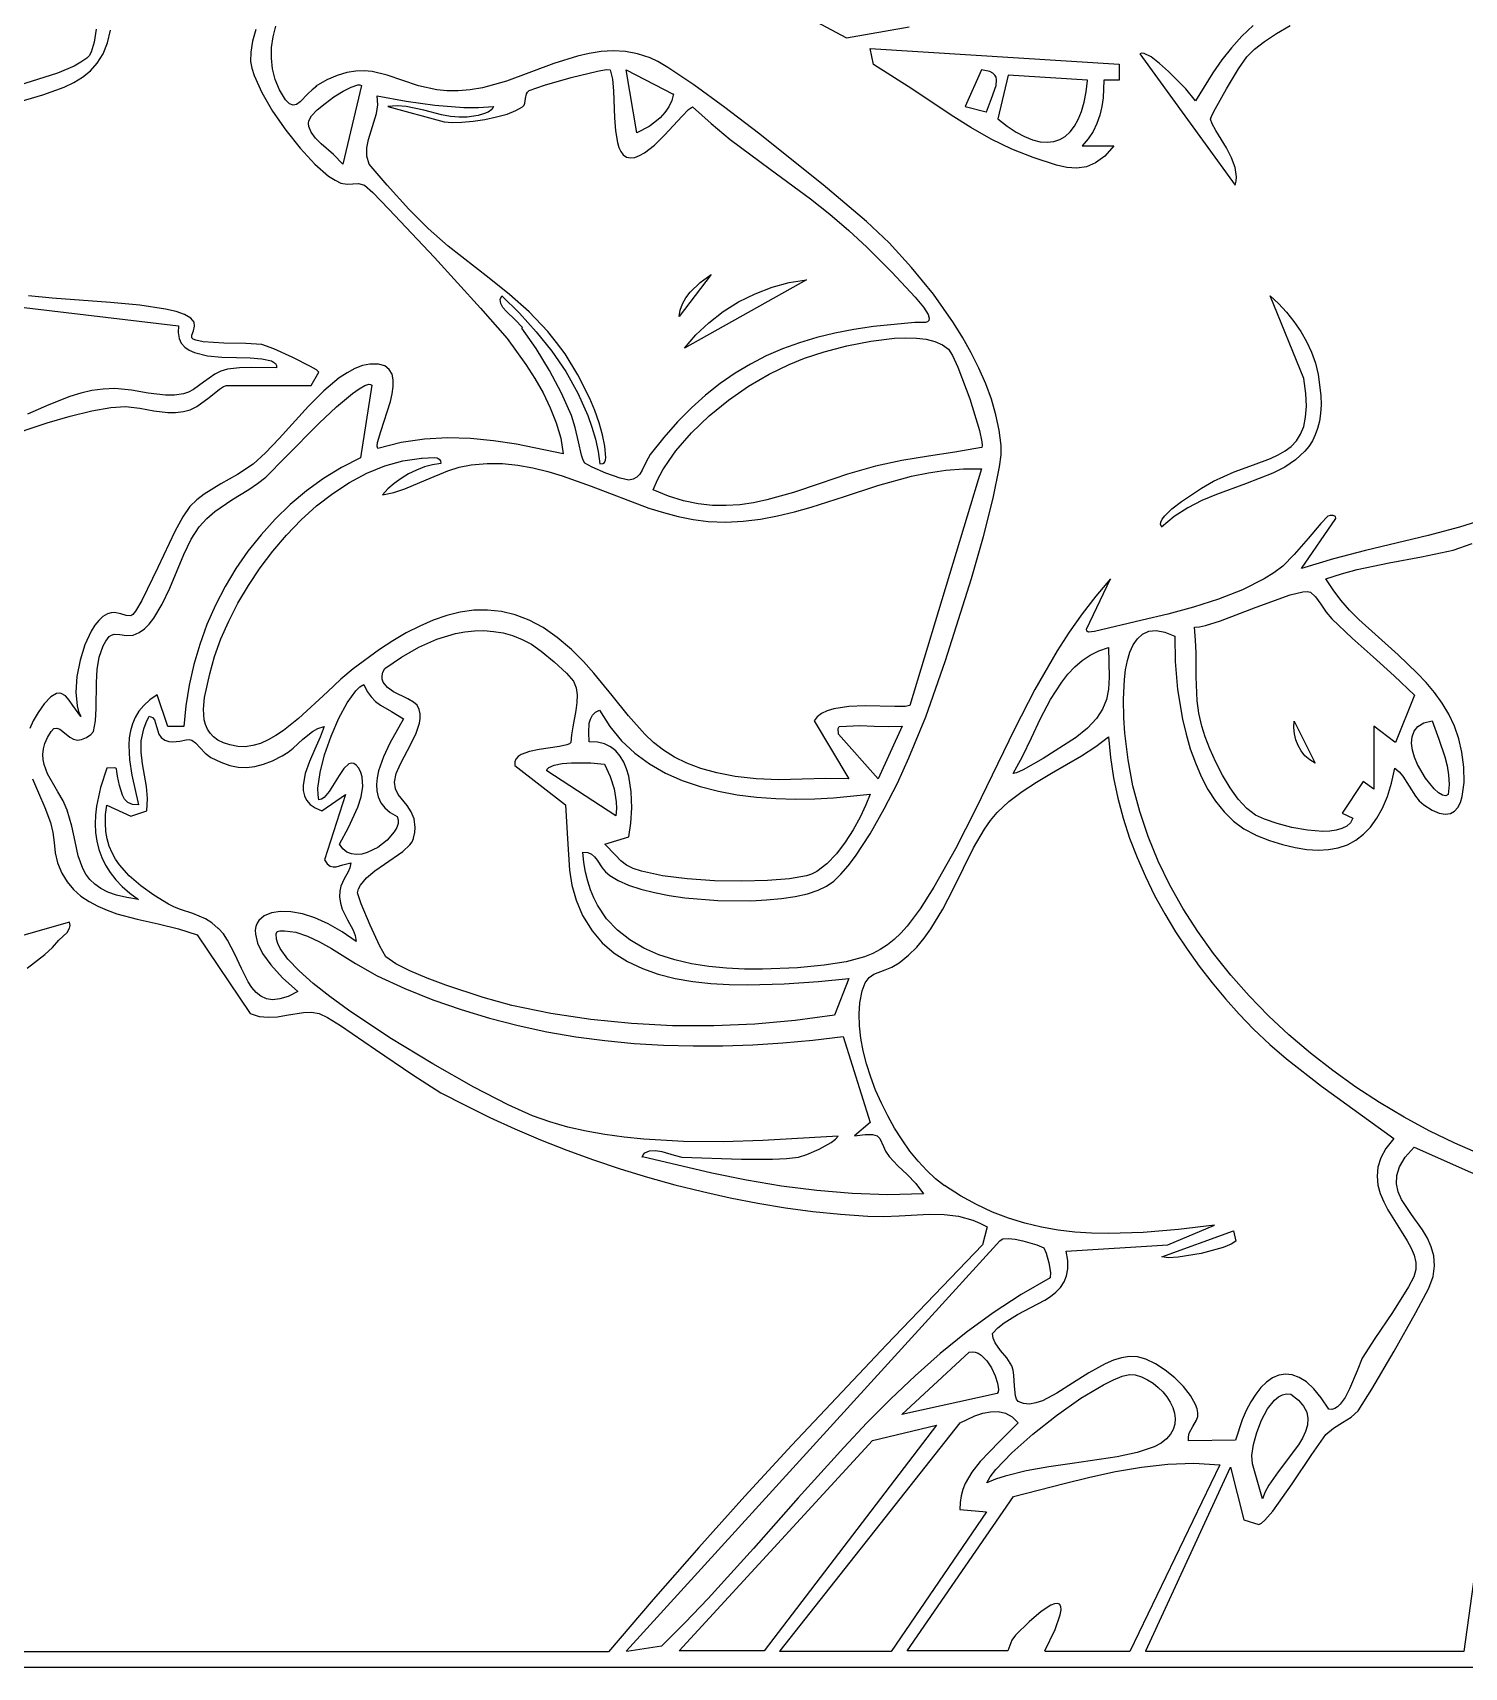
# Model space of a CAD drawing. Header units: millimetres. Extents: x 175 to 239, y 0 to 181.
# Drawn here: x 195.57 to 211.61, y 43.4 to 61.73 of the extents above; entities that cross this region are included whole.
import ezdxf

# ---------------------------------------------------------------- set-up
doc = ezdxf.new("R2010")
doc.units = ezdxf.units.MM
doc.layers.get('0').update_dxf_attribs({"linetype": 'CONTINUOUS'})

msp = doc.modelspace()

# ---------------------------------------------------------------- linework, layer by layer
at = {"color": 5}
for points in [[(183.091243, 72.716884), (183.091243, 43.404884), (231.340243, 43.404884)], [(201.986243, 63.113884), (204.688243, 61.670884), (205.391399, 61.794384)], [(196.278831, 61.765954), (196.256228, 61.622634), (196.221976, 61.509876), (196.200221, 61.469396), (196.175243, 61.441884), (196.10886, 61.396034), (196.031083, 61.353382), (195.847337, 61.275556), (195.408993, 61.135009)], [(195.425774, 60.957196), (195.682052, 61.032313), (195.918993, 61.116384), (196.026851, 61.167709), (196.125841, 61.228392), (196.214618, 61.300805), (196.291837, 61.387321), (196.356154, 61.490314), (196.406224, 61.612157), (196.440702, 61.755223)], [(198.070448, 61.762205), (198.031962, 61.630542), (198.011288, 61.509851), (198.010243, 61.402884), (198.023245, 61.330734), (198.049339, 61.247934), (198.135321, 61.05804), (198.257233, 60.848505), (198.404118, 60.634634), (198.565019, 60.431731), (198.728978, 60.255102), (198.885038, 60.120052), (198.956682, 60.072901), (199.022243, 60.041884), (199.092478, 60.029681), (199.157368, 60.034259), (199.220946, 60.036399), (199.287243, 60.016884), (199.379245, 59.934491), (199.559571, 59.751118), (200.070118, 59.207759), (200.588728, 58.639462), (200.885243, 58.298884), (201.095165, 58.007306), (201.195479, 57.85094), (201.288118, 57.689009), (201.369647, 57.522624), (201.436634, 57.352899), (201.485644, 57.180948), (201.513243, 57.007884), (200.990415, 57.113306), (200.73244, 57.152464), (200.475368, 57.177759), (200.218155, 57.185569), (199.959759, 57.172274), (199.699136, 57.134253), (199.435243, 57.067884), (199.427301, 57.092471), (199.432077, 57.134083), (199.469165, 57.257727), (199.579118, 57.592134), (199.598568, 57.67835), (199.609491, 57.760286), (199.609232, 57.835279), (199.595134, 57.900665), (199.564542, 57.953782), (199.5148, 57.991966), (199.443252, 58.012554), (199.347243, 58.012884), (199.263087, 57.995768), (199.177712, 57.962909), (199.091446, 57.916167), (199.004618, 57.857399), (198.830587, 57.711226), (198.658243, 57.539259), (198.329118, 57.177431), (198.177587, 57.017311), (198.038243, 56.890884), (197.864743, 56.77629), (197.675493, 56.670134), (197.490368, 56.555352), (197.405563, 56.489395), (197.329243, 56.414884), (197.250675, 56.302448), (197.161384, 56.137712), (196.969618, 55.732759), (196.791915, 55.362868), (196.720202, 55.24196), (196.690707, 55.206421), (196.666243, 55.190884), (196.614774, 55.195149), (196.555243, 55.214509), (196.485962, 55.227306), (196.447138, 55.224476), (196.405243, 55.211884), (196.354962, 55.182764), (196.30745, 55.140034), (196.263014, 55.085389), (196.221962, 55.020524), (196.151239, 54.866913), (196.097743, 54.692759), (196.063935, 54.51162), (196.052274, 54.337056), (196.065224, 54.182624), (196.081696, 54.117195), (196.105243, 54.061884), (196.016024, 54.185587), (195.975481, 54.245101), (195.933743, 54.292509), (195.88788, 54.319901), (195.862486, 54.32362), (195.834962, 54.319368), (195.77206, 54.282999), (195.696243, 54.202884), (195.627266, 54.107077), (195.574317, 54.015101), (195.536058, 53.926496)], [(211.90579, 56.292509), (211.559761, 56.183556), (211.211118, 56.091384), (210.505759, 55.923259), (210.148925, 55.830243), (209.789243, 55.719884), (210.174243, 56.280884), (210.169759, 56.304946), (210.144368, 56.315884), (210.111665, 56.316321), (210.085243, 56.308884), (210.00579, 56.225587), (209.865118, 56.058759), (209.708509, 55.876743), (209.581243, 55.747884), (209.480345, 55.673404), (209.370356, 55.604577), (209.127337, 55.482306), (208.860646, 55.377917), (208.578743, 55.288259), (208.290091, 55.210179), (208.003149, 55.140524), (207.468243, 55.013884), (207.402868, 55.008509), (207.38204, 55.018806), (207.380243, 55.042884), (207.648243, 55.603884), (207.483492, 55.412252), (207.329706, 55.213642), (207.185708, 55.008855), (207.050321, 54.798696), (206.800679, 54.36547), (206.571368, 53.920384), (206.136103, 53.020321), (205.911327, 52.578188), (205.669243, 52.149884), (205.514583, 51.906948), (205.369462, 51.713899), (205.297366, 51.634094), (205.223919, 51.564374), (205.147876, 51.503944), (205.067993, 51.452009), (204.983024, 51.407773), (204.891724, 51.37044), (204.685149, 51.313306), (204.43831, 51.274241), (204.141243, 51.246884), (203.748495, 51.229477), (203.547496, 51.230677), (203.346384, 51.240384), (203.147387, 51.260028), (202.952733, 51.29104), (202.764651, 51.334849), (202.585368, 51.392884), (202.417113, 51.466575), (202.262112, 51.557352), (202.122595, 51.666645), (202.00079, 51.795884), (201.898924, 51.946497), (201.856165, 52.030266), (201.819226, 52.119915), (201.788385, 52.215622), (201.763923, 52.317567), (201.746116, 52.425928), (201.735243, 52.540884), (201.788862, 52.537052), (201.830634, 52.519227), (201.864179, 52.490294), (201.893118, 52.453134), (201.951665, 52.365665), (201.988515, 52.321122), (202.035243, 52.279884), (202.129177, 52.222736), (202.246054, 52.171737), (202.382615, 52.126987), (202.535603, 52.088587), (202.701756, 52.056638), (202.877815, 52.031241), (203.246618, 52.000509), (203.615937, 51.997198), (203.792641, 52.006079), (203.959696, 52.022118), (204.113844, 52.045417), (204.251823, 52.076077), (204.370376, 52.114199), (204.466243, 52.159884), (204.545836, 52.217377), (204.627067, 52.294143), (204.7093, 52.387799), (204.791899, 52.495962), (204.955653, 52.746272), (205.113243, 53.026009), (205.259583, 53.316104), (205.389587, 53.597493), (205.580243, 54.057884), (205.800571, 54.691243), (206.089618, 55.608009), (206.224784, 56.079476), (206.334978, 56.509962), (206.406147, 56.86219), (206.422708, 56.997309), (206.424243, 57.098884), (206.402374, 57.270708), (206.365308, 57.444056), (206.314228, 57.618177), (206.250321, 57.792321), (206.174772, 57.965739), (206.088765, 58.137681), (205.993485, 58.307395), (205.890118, 58.474134), (205.663862, 58.795681), (205.419478, 59.096321), (205.166444, 59.370056), (204.914243, 59.610884), (204.426321, 60.023462), (203.701868, 60.602259), (203.324683, 60.890503), (202.976853, 61.144118), (202.687874, 61.33771), (202.574672, 61.404061), (202.487243, 61.445884), (202.3484, 61.490145), (202.211106, 61.514927), (202.075155, 61.522476), (201.940337, 61.51504), (201.806445, 61.494866), (201.673271, 61.4642), (201.408243, 61.380384), (200.877649, 61.185727), (200.608755, 61.110841), (200.47268, 61.086872), (200.335243, 61.074884), (200.211005, 61.07605), (200.096821, 61.087497), (199.892806, 61.132665), (199.541493, 61.252134), (199.370946, 61.292169), (199.281864, 61.299766), (199.188306, 61.296227), (199.088817, 61.279412), (198.981946, 61.247177), (198.866239, 61.197381), (198.740243, 61.127884), (198.754243, 61.127884), (198.754243, 61.127884), (198.700644, 61.087884), (198.652259, 61.041134), (198.566118, 60.952884), (198.525854, 60.924134), (198.48579, 60.914134), (198.444671, 60.929259), (198.401243, 60.975884), (198.333518, 61.088691), (198.285444, 61.20428), (198.255672, 61.321964), (198.242853, 61.441056), (198.245636, 61.560868), (198.262675, 61.680714), (198.292618, 61.799906)], [(209.248384, 61.808165), (209.120077, 61.687919), (209.004368, 61.558884), (208.897894, 61.421411), (208.79729, 61.275852), (208.600243, 60.961884), (208.491493, 61.097274), (208.300243, 61.292759), (208.197587, 61.383886), (208.102993, 61.455056), (208.026024, 61.494608), (207.997138, 61.498884), (207.976243, 61.490884), (209.045243, 60.019884), (209.058546, 60.063833), (209.062138, 60.111559), (209.045024, 60.215352), (209.003583, 60.325286), (208.947493, 60.435384), (208.830087, 60.632165), (208.78813, 60.706895), (208.770243, 60.757884), (208.785062, 60.800058), (208.824665, 60.878899), (208.949118, 61.099009), (209.085384, 61.323056), (209.175243, 61.455884), (209.262806, 61.541821), (209.375733, 61.629776), (209.50988, 61.719211), (209.661103, 61.809587)], [(195.228728, 57.184899), (195.728618, 57.354509), (195.987171, 57.429393), (196.230571, 57.489056), (196.443151, 57.527038), (196.609243, 57.536884), (196.769993, 57.517993), (196.924743, 57.490009), (197.083993, 57.471212), (197.168587, 57.470972), (197.258243, 57.479884), (197.332845, 57.501661), (197.406931, 57.539165), (197.546243, 57.638384), (197.661556, 57.731602), (197.705642, 57.761606), (197.738243, 57.772884), (198.687243, 57.772884), (198.775243, 57.920884), (198.748444, 57.94688), (198.68329, 57.986915), (198.484368, 58.088384), (198.271384, 58.183852), (198.137243, 58.231884), (197.957884, 58.244056), (197.709618, 58.246759), (197.478415, 58.261274), (197.396077, 58.279612), (197.367926, 58.292715), (197.350243, 58.308884), (197.352228, 58.338306), (197.368368, 58.385259), (197.382446, 58.437274), (197.378243, 58.481884), (197.33925, 58.527965), (197.269925, 58.567317), (197.174247, 58.600663), (197.056196, 58.628727), (196.768897, 58.671903), (196.439868, 58.702634), (195.783978, 58.749915), (195.520796, 58.778044)], [(195.343243, 58.661884), (197.202243, 58.442884), (197.196517, 58.365406), (197.207433, 58.300247), (197.233258, 58.246321), (197.272259, 58.20254), (197.322703, 58.167818), (197.382858, 58.141067), (197.525368, 58.107134), (197.685925, 58.092044), (197.850665, 58.087102), (198.005726, 58.083614), (198.137243, 58.072884), (198.244868, 58.048134), (198.288978, 58.018321), (198.299624, 57.997087), (198.299243, 57.970884), (198.023118, 57.972884), (197.885384, 57.97229), (197.749243, 57.956884), (197.675522, 57.933698), (197.607415, 57.899087), (197.483868, 57.811759), (197.370259, 57.727243), (197.314573, 57.696147), (197.258243, 57.677884), (197.156253, 57.665081), (197.056384, 57.664337), (196.862118, 57.686509), (196.673665, 57.719368), (196.489243, 57.737884), (196.357969, 57.733209), (196.230671, 57.715345), (196.10664, 57.686406), (195.985165, 57.648509), (195.747042, 57.554298), (195.510618, 57.449634)], [(211.798767, 49.151854), (211.507519, 49.279757), (211.221031, 49.41984), (210.940154, 49.571713), (210.665733, 49.734983), (210.398618, 49.909259), (210.139656, 50.094149), (209.889696, 50.289262), (209.649585, 50.494206), (209.420171, 50.708589), (209.202302, 50.932019), (208.996826, 51.164106), (208.804592, 51.404457), (208.626446, 51.652681), (208.463238, 51.908385), (208.315814, 52.171179), (208.185024, 52.44067), (208.071714, 52.716468), (207.976733, 52.998179), (207.900929, 53.285414), (207.84515, 53.577779), (207.810243, 53.874884), (207.798829, 54.048452), (207.794118, 54.257493), (207.804407, 54.478886), (207.81777, 54.586988), (207.837993, 54.689509), (207.866115, 54.783556), (207.903173, 54.866241), (207.950203, 54.934673), (208.008243, 54.985962), (208.07833, 55.017217), (208.161501, 55.02555), (208.258793, 55.008069), (208.371243, 54.961884), (208.373335, 54.680845), (208.40054, 54.365446), (208.456128, 54.033267), (208.495587, 53.866377), (208.543368, 53.701884), (208.59988, 53.541984), (208.66553, 53.388876), (208.740729, 53.244756), (208.825884, 53.111821), (208.921404, 52.992269), (209.027698, 52.888298), (209.145175, 52.802103), (209.274243, 52.735884), (209.278243, 52.731884), (209.278243, 52.731884), (209.432037, 52.672994), (209.578733, 52.626341), (209.718243, 52.592327), (209.850478, 52.571352), (209.975346, 52.56382), (210.092761, 52.57013), (210.202631, 52.590684), (210.304868, 52.625884), (210.399383, 52.67613), (210.486085, 52.741825), (210.564886, 52.82337), (210.635696, 52.921165), (210.698427, 53.035613), (210.752987, 53.167114), (210.799289, 53.316071), (210.837243, 53.482884), (210.885454, 53.442376), (210.926118, 53.393759), (210.995493, 53.282134), (211.066743, 53.167884), (211.109751, 53.115985), (211.161243, 53.070884), (211.253415, 53.011914), (211.333167, 52.977829), (211.401226, 52.966303), (211.458321, 52.975009), (211.50518, 53.001621), (211.54253, 53.043813), (211.5711, 53.09926), (211.591618, 53.165634), (211.611409, 53.32186), (211.607728, 53.493884), (211.586397, 53.663095), (211.553243, 53.810884), (211.504243, 53.954462), (211.441603, 54.088247), (211.366985, 54.213436), (211.282056, 54.331227), (211.188478, 54.44282), (211.087915, 54.549411), (210.872493, 54.752384), (210.431056, 55.15104), (210.328196, 55.256175), (210.231665, 55.365895), (210.143126, 55.481399), (210.064243, 55.603884), (210.238021, 55.661405), (210.414587, 55.708931), (210.772993, 55.784259), (211.133274, 55.850399), (211.489243, 55.927884), (211.702603, 56.001446)], [(195.567083, 53.362171), (195.631837, 53.205149), (195.701794, 53.043276), (195.766243, 52.872884), (195.793103, 52.762056), (195.807118, 52.648509), (195.820946, 52.534399), (195.847243, 52.421884), (195.89458, 52.307517), (195.954722, 52.208337), (196.026362, 52.122915), (196.108196, 52.049821), (196.198919, 51.987626), (196.297226, 51.934899), (196.40181, 51.890212), (196.511368, 51.852134), (196.740183, 51.790087), (196.973228, 51.737321), (197.200062, 51.682399), (197.410243, 51.613884), (198.006243, 50.731884), (198.107421, 50.700308), (198.20929, 50.691149), (198.310854, 50.697765), (198.411118, 50.713509), (198.603759, 50.745806), (198.694144, 50.749069), (198.779243, 50.734884), (198.871528, 50.689138), (199.018399, 50.597665), (199.411493, 50.331634), (199.829712, 50.044977), (200.144243, 49.845884), (200.413785, 49.70414), (200.690235, 49.568577), (200.972955, 49.439445), (201.261306, 49.316993), (201.554648, 49.201473), (201.852345, 49.093136), (202.153756, 48.992231), (202.458243, 48.899009), (202.765168, 48.81372), (203.073892, 48.736616), (203.383775, 48.667946), (203.694181, 48.607962), (204.004469, 48.556913), (204.314001, 48.51505), (204.622139, 48.482623), (204.928243, 48.459884), (205.106155, 48.456825), (205.280165, 48.464102), (205.618118, 48.482384), (205.782882, 48.479747), (205.945384, 48.460165), (206.106034, 48.416817), (206.185793, 48.3841), (206.265243, 48.342884), (206.212243, 48.138884), (205.139321, 47.020649), (204.075868, 45.893509), (203.55112, 45.323815), (203.032853, 44.748556), (202.522437, 44.166616), (202.021243, 43.576884), (189.215243, 43.576884)], [(195.503845, 51.242335), (195.703875, 51.395268), (195.788227, 51.473869), (195.861243, 51.553884), (195.951993, 51.640134), (195.981056, 51.689446), (195.985603, 51.720571), (195.981243, 51.757884), (193.724243, 51.112884)]]:
    msp.add_lwpolyline(points, dxfattribs=at)
for points in [[(207.747243, 61.371884), (207.747243, 61.194884), (207.574243, 61.194884), (207.564946, 60.996946), (207.551093, 60.898306), (207.529118, 60.801634), (207.497534, 60.708243), (207.454853, 60.619446), (207.399585, 60.536556), (207.330243, 60.460884), (207.687243, 60.460884), (207.584491, 60.344548), (207.482103, 60.267259), (207.378378, 60.22372), (207.271618, 60.208634), (207.160124, 60.216704), (207.042196, 60.242634), (206.780243, 60.326884), (206.543493, 60.420759), (206.311993, 60.534884), (206.084993, 60.664384), (205.861743, 60.804384), (205.423493, 61.096384), (204.991243, 61.371884), (204.953243, 61.550884), (207.747243, 61.374884), (207.747243, 61.371884)], [(201.058243, 58.421884), (200.974024, 58.508602), (200.877993, 58.600384), (200.8392, 58.646591), (200.813837, 58.692165), (200.807364, 58.736474), (200.825243, 58.778884), (201.022669, 58.582882), (201.210462, 58.375806), (201.384896, 58.15755), (201.542243, 57.928009), (201.678778, 57.687077), (201.790774, 57.434649), (201.836406, 57.304091), (201.874505, 57.17062), (201.904606, 57.034222), (201.926243, 56.894884), (201.958093, 56.896868), (201.97854, 56.911321), (201.989683, 56.935243), (201.993618, 56.965634), (201.979243, 57.091884), (201.954872, 57.220929), (201.917587, 57.355118), (201.86938, 57.491909), (201.812243, 57.628759), (201.679149, 57.892462), (201.534243, 58.125884), (201.439312, 58.256468), (201.340103, 58.377854), (201.130868, 58.597587), (200.910571, 58.794186), (200.683243, 58.976759), (200.223618, 59.336243), (199.999384, 59.531366), (199.784243, 59.748884), (199.542368, 60.016634), (199.340243, 60.252884), (199.313878, 60.343835), (199.314196, 60.436556), (199.333194, 60.530847), (199.362868, 60.626509), (199.422228, 60.821149), (199.435905, 60.919729), (199.428243, 61.018884), (199.753509, 60.960477), (200.076618, 60.913884), (200.40179, 60.88979), (200.566468, 60.88952), (200.733243, 60.898884), (200.712888, 60.86514), (200.673524, 60.837806), (200.620708, 60.816354), (200.559993, 60.800259), (200.437087, 60.782024), (200.349243, 60.778884), (200.249323, 60.786911), (200.150259, 60.80579), (199.952868, 60.858384), (199.753415, 60.901227), (199.651772, 60.907919), (199.548243, 60.898884), (200.179243, 60.728884), (200.267626, 60.720472), (200.378743, 60.722899), (200.504298, 60.734913), (200.635993, 60.755259), (200.765532, 60.782683), (200.884618, 60.815931), (200.984954, 60.853749), (201.058243, 60.894884), (201.075901, 60.913659), (201.085696, 60.936712), (201.092618, 60.989509), (201.100853, 61.040993), (201.112288, 61.062405), (201.132243, 61.078884), (201.302837, 61.137931), (201.604493, 61.224259), (201.897524, 61.296149), (201.997153, 61.313643), (202.042243, 61.311884), (202.066999, 61.207886), (202.079228, 61.075962), (202.089868, 60.773759), (202.100163, 60.62619), (202.121696, 60.496118), (202.138534, 60.441192), (202.160409, 60.394897), (202.188065, 60.358655), (202.222243, 60.333884), (202.267446, 60.324034), (202.316632, 60.329852), (202.368979, 60.349265), (202.423665, 60.380196), (202.536769, 60.468321), (202.649368, 60.577634), (202.846759, 60.793446), (202.918401, 60.866759), (202.963243, 60.894884), (203.170884, 60.708022), (203.387056, 60.531556), (203.834493, 60.197009), (204.284556, 59.865649), (204.504009, 59.693167), (204.716243, 59.511884), (204.91829, 59.322602), (205.199368, 59.044634), (205.461134, 58.76404), (205.554042, 58.649653), (205.605243, 58.566884), (205.616849, 58.528772), (205.613899, 58.502931), (205.599372, 58.487097), (205.576243, 58.479009), (205.457243, 58.478884), (204.990925, 58.433505), (204.771448, 58.400472), (204.560384, 58.359602), (204.3572, 58.31019), (204.161366, 58.251528), (203.972349, 58.182912), (203.789618, 58.103634), (203.612641, 58.012989), (203.440886, 57.91027), (203.273821, 57.794773), (203.110915, 57.66579), (202.951636, 57.522616), (202.795452, 57.364544), (202.641832, 57.190869), (202.490243, 57.000884), (202.442337, 56.916056), (202.397993, 56.822509), (202.371708, 56.780405), (202.339774, 56.745649), (202.300013, 56.721417), (202.250243, 56.710884), (202.152243, 56.735243), (201.992743, 56.791759), (201.838493, 56.855587), (201.756243, 56.901884), (201.737005, 56.937337), (201.718774, 56.992759), (201.683743, 57.141384), (201.647962, 57.303509), (201.608243, 57.434884), (201.494212, 57.687009), (201.360493, 57.940634), (201.211399, 58.186384), (201.051243, 58.414884), (201.058243, 58.421884)], [(202.751243, 61.042884), (202.730134, 60.966726), (202.697118, 60.896556), (202.65379, 60.832456), (202.601743, 60.774509), (202.542571, 60.722796), (202.477868, 60.677399), (202.338243, 60.605884), (202.218243, 61.311884), (202.748243, 61.039884), (202.751243, 61.042884)], [(206.258243, 60.841884), (206.313884, 60.988868), (206.367368, 61.135009), (206.372472, 61.198944), (206.365969, 61.227085), (206.35204, 61.252087), (206.329645, 61.273508), (206.297741, 61.290909), (206.201243, 61.311884), (206.021243, 60.898884), (206.254243, 60.838884), (206.258243, 60.841884)], [(207.390243, 61.194884), (206.501243, 61.251884), (206.385243, 60.760884), (206.490595, 60.679404), (206.590931, 60.613331), (206.68611, 60.56246), (206.775993, 60.526587), (206.860438, 60.505509), (206.939306, 60.499022), (207.012454, 60.506924), (207.079743, 60.529009), (207.141032, 60.565074), (207.196181, 60.614917), (207.245048, 60.678333), (207.287493, 60.755118), (207.323376, 60.84507), (207.352556, 60.947983), (207.374892, 61.063656), (207.390243, 61.191884), (207.390243, 61.194884)], [(199.043243, 60.252884), (198.937728, 60.360477), (198.801368, 60.482134), (198.739288, 60.546067), (198.690696, 60.610915), (198.662659, 60.675809), (198.658557, 60.708003), (198.662243, 60.739884), (198.692312, 60.794058), (198.75654, 60.861649), (198.844089, 60.935265), (198.944118, 61.007509), (199.045788, 61.070987), (199.138259, 61.118306), (199.21069, 61.142069), (199.236004, 61.142807), (199.252243, 61.134884), (199.043243, 60.252884)], [(202.815243, 58.545884), (202.82689, 58.618542), (202.852728, 58.688399), (202.890354, 58.754905), (202.937368, 58.817509), (203.049946, 58.928806), (203.171243, 59.017884), (202.815243, 58.545884)], [(204.240243, 58.958884), (202.875243, 58.192884), (203.000054, 58.340313), (203.144915, 58.476821), (203.306347, 58.600485), (203.480868, 58.709384), (203.664999, 58.801595), (203.855259, 58.875196), (204.048167, 58.928267), (204.240243, 58.958884)], [(208.223243, 56.188884), (208.210344, 56.21286), (208.212772, 56.241851), (208.228651, 56.27501), (208.256103, 56.311493), (208.338222, 56.39105), (208.444118, 56.473759), (208.667196, 56.621587), (208.805243, 56.700884), (209.035712, 56.80411), (209.251181, 56.882821), (209.444243, 56.955063), (209.530058, 56.994398), (209.607493, 57.038884), (209.675624, 57.090775), (209.733524, 57.152329), (209.780269, 57.225801), (209.814931, 57.313446), (209.836585, 57.417521), (209.844306, 57.540282), (209.837167, 57.683984), (209.814243, 57.850884), (209.440243, 58.778884), (209.533739, 58.6907), (209.622712, 58.594102), (209.705638, 58.490145), (209.780993, 58.379884), (209.847255, 58.264372), (209.902899, 58.144665), (209.946403, 58.021817), (209.976243, 57.896884), (210.006389, 57.660776), (210.008926, 57.556424), (210.003614, 57.46054), (209.990836, 57.372625), (209.970974, 57.292179), (209.944409, 57.218702), (209.911524, 57.151696), (209.872701, 57.090661), (209.828321, 57.035097), (209.724419, 56.938384), (209.602875, 56.857561), (209.466743, 56.788634), (209.162942, 56.670477), (208.837462, 56.551946), (208.674231, 56.48255), (208.514747, 56.401071), (208.362066, 56.303515), (208.219243, 56.185884), (208.223243, 56.188884)], [(206.201243, 57.077884), (205.905696, 57.024571), (205.607618, 56.979134), (205.310103, 56.931071), (205.016243, 56.869884), (204.699489, 56.778558), (204.393962, 56.675337), (204.094763, 56.574483), (203.796993, 56.490259), (203.647114, 56.458839), (203.495755, 56.436925), (203.342304, 56.426299), (203.186149, 56.428743), (203.026678, 56.446041), (202.863278, 56.479976), (202.695337, 56.532329), (202.522243, 56.604884), (202.571779, 56.716167), (202.631327, 56.825913), (202.700048, 56.933781), (202.777103, 57.039431), (202.952854, 57.242706), (203.151868, 57.433009), (203.367429, 57.607608), (203.592821, 57.763774), (203.821331, 57.898776), (204.046243, 58.009884), (204.218146, 58.078095), (204.439524, 58.150196), (204.693013, 58.217517), (204.961243, 58.271384), (205.226849, 58.303126), (205.35324, 58.30799), (205.472462, 58.304071), (205.582344, 58.290285), (205.680716, 58.265548), (205.765406, 58.228775), (205.834243, 58.178884), (205.879634, 58.109222), (205.939181, 57.979712), (206.072993, 57.622009), (206.180181, 57.267493), (206.206446, 57.141968), (206.209712, 57.100982), (206.205243, 57.077884), (206.201243, 57.077884)], [(195.953243, 53.013884), (195.907979, 53.116423), (195.849884, 53.216384), (195.733868, 53.418134), (195.695284, 53.524704), (195.685078, 53.580459), (195.68254, 53.638259), (195.688879, 53.698402), (195.705304, 53.761188), (195.733022, 53.826916), (195.773243, 53.895884), (195.805323, 53.927395), (195.838071, 53.93329), (195.871874, 53.920106), (195.907118, 53.894384), (195.983478, 53.831477), (196.025366, 53.807372), (196.070243, 53.796884), (196.115509, 53.805837), (196.169118, 53.828759), (196.21804, 53.859743), (196.249243, 53.892884), (196.269974, 54.01436), (196.278024, 54.150696), (196.282243, 54.444884), (196.291489, 54.591204), (196.314212, 54.729321), (196.35695, 54.85347), (196.387869, 54.908504), (196.426243, 54.957884), (196.450925, 54.975843), (196.479509, 54.983618), (196.545618, 54.980009), (196.61904, 54.969837), (196.694243, 54.975884), (196.759057, 55.003283), (196.81886, 55.044985), (196.874199, 55.099309), (196.925618, 55.164571), (197.018876, 55.321188), (197.102993, 55.501384), (197.261243, 55.878696), (197.344095, 56.048907), (197.435243, 56.188884), (197.520122, 56.282259), (197.609712, 56.361009), (197.798243, 56.490384), (197.991274, 56.608509), (198.086489, 56.673196), (198.179243, 56.746884), (198.40229, 56.971102), (198.777868, 57.348884), (198.974546, 57.533778), (199.151384, 57.683165), (199.226324, 57.736845), (199.289058, 57.772411), (199.337169, 57.786784), (199.354987, 57.78506), (199.368243, 57.776884), (199.241243, 56.961884), (199.029625, 56.852779), (198.827796, 56.728608), (198.636171, 56.590337), (198.455165, 56.438931), (198.285192, 56.275354), (198.126667, 56.100573), (197.980004, 55.915553), (197.845618, 55.721259), (197.723924, 55.518656), (197.615335, 55.30871), (197.520267, 55.092386), (197.439134, 54.870649), (197.37235, 54.644465), (197.320331, 54.4148), (197.28349, 54.182617), (197.262243, 53.948884), (197.082243, 53.948884), (196.962243, 54.304884), (196.880872, 54.248783), (196.813442, 54.187671), (196.758921, 54.122021), (196.716274, 54.052306), (196.684467, 53.978999), (196.662466, 53.902573), (196.649236, 53.823502), (196.643743, 53.742259), (196.651833, 53.575147), (196.678462, 53.405024), (196.754243, 53.070884), (196.685942, 53.076438), (196.634962, 53.099009), (196.598185, 53.135079), (196.572493, 53.181134), (196.541899, 53.289134), (196.518243, 53.394884), (196.511165, 53.445337), (196.508118, 53.476009), (196.499054, 53.484308), (196.480134, 53.488118), (196.398243, 53.482884), (196.326956, 53.267509), (196.282446, 53.058696), (196.271218, 52.957132), (196.267866, 52.857665), (196.272785, 52.760448), (196.286368, 52.665634), (196.30901, 52.573374), (196.341104, 52.483821), (196.383046, 52.397128), (196.435228, 52.313446), (196.498044, 52.232929), (196.57189, 52.155727), (196.657158, 52.081995), (196.754243, 52.011884), (196.620871, 52.032343), (196.506831, 52.060106), (196.41036, 52.094813), (196.329696, 52.136102), (196.263077, 52.183615), (196.208741, 52.236989), (196.164926, 52.295866), (196.129868, 52.359884), (196.078979, 52.501903), (196.041978, 52.660165), (196.004765, 52.831786), (195.953243, 53.013884)], [(199.932243, 56.957884), (200.067118, 56.965384), (200.09946, 56.96011), (200.124759, 56.948321), (200.139769, 56.928188), (200.141243, 56.897884), (200.050513, 56.884235), (199.959337, 56.859759), (199.869239, 56.825532), (199.781743, 56.782634), (199.698372, 56.732142), (199.620649, 56.675134), (199.550099, 56.612688), (199.488243, 56.545884), (199.61713, 56.575173), (199.740462, 56.616134), (199.978993, 56.717134), (200.220899, 56.817009), (200.34845, 56.856563), (200.483243, 56.883884), (200.661079, 56.899197), (200.835259, 56.897409), (201.006228, 56.880612), (201.174431, 56.850899), (201.340313, 56.810364), (201.504321, 56.761101), (201.828493, 56.644759), (202.473931, 56.399431), (202.637282, 56.347675), (202.802321, 56.303936), (202.969493, 56.270308), (203.139243, 56.248884), (203.337481, 56.241579), (203.532739, 56.251101), (203.72546, 56.275104), (203.916087, 56.311243), (204.105061, 56.357174), (204.292825, 56.41055), (204.666493, 56.530259), (205.04063, 56.651608), (205.418774, 56.755837), (205.610456, 56.795668), (205.804466, 56.824183), (206.001248, 56.839036), (206.201243, 56.837884), (205.401243, 54.184884), (205.347427, 54.173966), (205.233024, 54.175165), (204.897743, 54.183634), (204.714505, 54.175763), (204.545962, 54.149727), (204.473083, 54.127533), (204.410935, 54.097958), (204.361871, 54.060057), (204.328243, 54.012884), (204.716243, 53.362884), (204.457259, 53.367806), (204.193118, 53.359509), (203.93029, 53.352899), (203.675243, 53.362884), (203.441223, 53.391659), (203.235819, 53.431136), (203.055889, 53.480787), (202.89829, 53.540087), (202.759881, 53.60851), (202.637519, 53.68553), (202.528062, 53.770622), (202.428368, 53.863259), (202.245702, 54.069065), (202.064384, 54.298743), (201.859276, 54.548085), (201.739947, 54.678815), (201.605243, 54.812884), (201.44685, 54.949095), (201.289282, 55.058352), (201.132523, 55.142157), (200.976556, 55.202009), (200.821361, 55.239407), (200.666923, 55.255852), (200.513223, 55.252845), (200.360243, 55.231884), (200.207967, 55.19447), (200.056376, 55.142102), (199.905453, 55.076282), (199.755181, 54.998509), (199.605541, 54.910282), (199.456517, 54.813102), (199.160243, 54.597884), (199.021624, 54.48019), (198.871978, 54.339024), (198.548368, 54.038259), (198.378788, 53.904651), (198.293013, 53.847727), (198.206946, 53.799556), (198.120862, 53.761761), (198.035034, 53.735968), (197.949737, 53.7238), (197.865243, 53.726884), (197.778891, 53.74365), (197.705612, 53.767358), (197.644512, 53.797497), (197.594696, 53.833556), (197.555269, 53.875022), (197.525335, 53.921386), (197.504, 53.972135), (197.490368, 54.026759), (197.482636, 54.145585), (197.494978, 54.273774), (197.551243, 54.541884), (197.605875, 54.734372), (197.677614, 54.931944), (197.765472, 55.132326), (197.868462, 55.333243), (197.985596, 55.53242), (198.115888, 55.727581), (198.258349, 55.916452), (198.411993, 56.096759), (198.575833, 56.266225), (198.74888, 56.422577), (198.930148, 56.563539), (199.118649, 56.686837), (199.313397, 56.790195), (199.513403, 56.871339), (199.717681, 56.927993), (199.925243, 56.957884), (199.932243, 56.957884)], [(210.837243, 53.775884), (210.600243, 53.952884), (210.600243, 53.246884), (210.481243, 53.334884), (210.244243, 52.978884), (210.364243, 52.921884), (210.337445, 52.8723), (210.29653, 52.833934), (210.243343, 52.805864), (210.179728, 52.787165), (210.107528, 52.776915), (210.028589, 52.774192), (209.857868, 52.787634), (209.682319, 52.820106), (209.516696, 52.864227), (209.375753, 52.912614), (209.274243, 52.957884), (209.175577, 53.030374), (209.079665, 53.134306), (208.988511, 53.26137), (208.904118, 53.403259), (208.828491, 53.551663), (208.763634, 53.698274), (208.71155, 53.834784), (208.674243, 53.952884), (208.6402, 54.098403), (208.620337, 54.237852), (208.608243, 54.506884), (208.608149, 54.776665), (208.603286, 54.917052), (208.590243, 55.063884), (208.64558, 55.068473), (208.713862, 55.082735), (208.881134, 55.134259), (209.281618, 55.287134), (209.661665, 55.426134), (209.80339, 55.460313), (209.855066, 55.463303), (209.891243, 55.454884), (209.946837, 55.403524), (210.005993, 55.321509), (210.067024, 55.231431), (210.128243, 55.155884), (210.35804, 54.939337), (210.593368, 54.730009), (210.828134, 54.520118), (211.056243, 54.301884), (210.844243, 53.772884), (210.837243, 53.775884)], [(199.834243, 52.699884), (199.84921, 52.762087), (199.855116, 52.818245), (199.84429, 52.914962), (199.810847, 52.995108), (199.763868, 53.063759), (199.665634, 53.186868), (199.632542, 53.251476), (199.622243, 53.324884), (199.643411, 53.423942), (199.689212, 53.531602), (199.811493, 53.760634), (199.866364, 53.875958), (199.902649, 53.98779), (199.910446, 54.041452), (199.909544, 54.093106), (199.898593, 54.142376), (199.876243, 54.188884), (199.836165, 54.224923), (199.771056, 54.260446), (199.612993, 54.339884), (199.543665, 54.388767), (199.496556, 54.447071), (199.485024, 54.480533), (199.483478, 54.517282), (199.493392, 54.557629), (199.516243, 54.601884), (199.701563, 54.727921), (199.896306, 54.838431), (200.098642, 54.928011), (200.306743, 54.991259), (200.412385, 55.01132), (200.518782, 55.022772), (200.625707, 55.024941), (200.732931, 55.017149), (200.840225, 54.998723), (200.94736, 54.968987), (201.054109, 54.927266), (201.160243, 54.872884), (201.268821, 54.795649), (201.414618, 54.674259), (201.550478, 54.548181), (201.629243, 54.456884), (201.659622, 54.384058), (201.671274, 54.304024), (201.668724, 54.218577), (201.656493, 54.129509), (201.621087, 53.947681), (201.606958, 53.858507), (201.601243, 53.772884), (201.583764, 53.757264), (201.555022, 53.744489), (201.470915, 53.724977), (201.246368, 53.692634), (201.134593, 53.669817), (201.042259, 53.635915), (201.007861, 53.613247), (200.983698, 53.585934), (200.971562, 53.553355), (200.973243, 53.514884), (201.538243, 53.070884), (201.560774, 52.689821), (201.583493, 52.339884), (201.611153, 52.170845), (201.658337, 52.002696), (201.731536, 51.833142), (201.837243, 51.659884), (201.95116, 51.524918), (202.084735, 51.410411), (202.235643, 51.314882), (202.401556, 51.236852), (202.580148, 51.174842), (202.769095, 51.127372), (202.966068, 51.092962), (203.168743, 51.070134), (203.374793, 51.057407), (203.581892, 51.053302), (203.989931, 51.06504), (204.374251, 51.093513), (204.716243, 51.126884), (204.554243, 50.713884), (204.113563, 50.653763), (203.661868, 50.613915), (203.203048, 50.594739), (202.740993, 50.596634), (202.279595, 50.619997), (201.822743, 50.665227), (201.374329, 50.732724), (200.938243, 50.822884), (200.617368, 50.912665), (200.198243, 51.051384), (199.987931, 51.130599), (199.796368, 51.211852), (199.637993, 51.291747), (199.527243, 51.366884), (199.458431, 51.489774), (199.349493, 51.725259), (199.249931, 51.961306), (199.209243, 52.085884), (199.220383, 52.130088), (199.24197, 52.1728), (199.310743, 52.254337), (199.404079, 52.331679), (199.510493, 52.406009), (199.716618, 52.550368), (199.79336, 52.622765), (199.820127, 52.659535), (199.837243, 52.696884), (199.834243, 52.699884)], [(207.256243, 53.821884), (206.892618, 53.592009), (206.67054, 53.465962), (206.594265, 53.429815), (206.558243, 53.422884), (206.661517, 53.614395), (206.761556, 53.82379), (206.864313, 54.039981), (206.975743, 54.251884), (207.101798, 54.448411), (207.17217, 54.537445), (207.248431, 54.618477), (207.331324, 54.690123), (207.421595, 54.750997), (207.519986, 54.799712), (207.627243, 54.834884), (207.633634, 54.503024), (207.625538, 54.370241), (207.602618, 54.252259), (207.559401, 54.143604), (207.490415, 54.038806), (207.390187, 53.93239), (207.253243, 53.818884), (207.256243, 53.821884)], [(199.223243, 53.482884), (199.194459, 53.51859), (199.166177, 53.537067), (199.13831, 53.540351), (199.110774, 53.530477), (199.056356, 53.479403), (199.002243, 53.400134), (198.892212, 53.222165), (198.834935, 53.156044), (198.805433, 53.135826), (198.775243, 53.126884), (198.765666, 53.186317), (198.765278, 53.258571), (198.788899, 53.433009), (198.839755, 53.633134), (198.911493, 53.841884), (198.997763, 54.042196), (199.092212, 54.217009), (199.188489, 54.349259), (199.235329, 54.394091), (199.280243, 54.421884), (199.317081, 54.343653), (199.361009, 54.28129), (199.411147, 54.231161), (199.466618, 54.189634), (199.59004, 54.117852), (199.724243, 54.036884), (199.570853, 53.764227), (199.498276, 53.610333), (199.444368, 53.453884), (199.428146, 53.376847), (199.421069, 53.301747), (199.42463, 53.229442), (199.440321, 53.16079), (199.469636, 53.09665), (199.514065, 53.03788), (199.575104, 52.985338), (199.654243, 52.939884), (199.665698, 52.903795), (199.662866, 52.862579), (199.647328, 52.817812), (199.620665, 52.771071), (199.540284, 52.67797), (199.434368, 52.595884), (199.315562, 52.537423), (199.255276, 52.520992), (199.196509, 52.515196), (199.140842, 52.521611), (199.089854, 52.541813), (199.045128, 52.577379), (199.008243, 52.629884), (199.107931, 52.818571), (199.212493, 53.045884), (199.249962, 53.163595), (199.268681, 53.278446), (199.261993, 53.386267), (199.247042, 53.436236), (199.223243, 53.482884)], [(197.646243, 51.687884), (197.573993, 51.749772), (197.502681, 51.795618), (197.362493, 51.855259), (197.224931, 51.898962), (197.156899, 51.924886), (197.089243, 51.958884), (196.926989, 52.059157), (196.778774, 52.163509), (196.648419, 52.27536), (196.539743, 52.398134), (196.494729, 52.464685), (196.456567, 52.535251), (196.425736, 52.610258), (196.402712, 52.690134), (196.387973, 52.775307), (196.381997, 52.866204), (196.385261, 52.963254), (196.398243, 53.066884), (196.666243, 52.946884), (196.846243, 53.003884), (196.855567, 53.143112), (196.844712, 53.276399), (196.799493, 53.533259), (196.783646, 53.660886), (196.784649, 53.790681), (196.811763, 53.924671), (196.838003, 53.993873), (196.874243, 54.064884), (196.909491, 54.051235), (196.931415, 54.025259), (196.954368, 53.949634), (196.981259, 53.864634), (197.008104, 53.826938), (197.050243, 53.796884), (197.09369, 53.781995), (197.136071, 53.777337), (197.216368, 53.786759), (197.288603, 53.801243), (197.320905, 53.802913), (197.350243, 53.796884), (197.392556, 53.765868), (197.443493, 53.710759), (197.501556, 53.650212), (197.565243, 53.602884), (197.675206, 53.54964), (197.776696, 53.513306), (197.872491, 53.493354), (197.965368, 53.489259), (198.058104, 53.500491), (198.153478, 53.526524), (198.254265, 53.566831), (198.363243, 53.620884), (198.429831, 53.66254), (198.488884, 53.709259), (198.595118, 53.807384), (198.703415, 53.894259), (198.765046, 53.926915), (198.835243, 53.948884), (198.789825, 53.829493), (198.730462, 53.697634), (198.670114, 53.559774), (198.621743, 53.422384), (198.59831, 53.291931), (198.599995, 53.231327), (198.612774, 53.174884), (198.638269, 53.123409), (198.678099, 53.077712), (198.733883, 53.038601), (198.807243, 53.006884), (199.075243, 53.186884), (198.839243, 52.456884), (198.870003, 52.412149), (198.901759, 52.386446), (198.934851, 52.376024), (198.969618, 52.377134), (199.04554, 52.398946), (199.132243, 52.421884), (199.120599, 52.367819), (199.103024, 52.322556), (199.059743, 52.244509), (199.021712, 52.159899), (199.0107, 52.106433), (199.008243, 52.040884), (199.017585, 51.96903), (199.037978, 51.903681), (199.097618, 51.784759), (199.158571, 51.668649), (199.180604, 51.606815), (199.192243, 51.539884), (199.035122, 51.650522), (198.880603, 51.738411), (198.73145, 51.804263), (198.590431, 51.84879), (198.46031, 51.872704), (198.343853, 51.876716), (198.243825, 51.861538), (198.162993, 51.827884), (198.104122, 51.776463), (198.083786, 51.744313), (198.069978, 51.707989), (198.063042, 51.667579), (198.063325, 51.623173), (198.086931, 51.522727), (198.14356, 51.407364), (198.235978, 51.277794), (198.36695, 51.13473), (198.539243, 50.978884), (198.43214, 50.925828), (198.338622, 50.896392), (198.25725, 50.888295), (198.186587, 50.899259), (198.125193, 50.927004), (198.07163, 50.969251), (198.024459, 51.023721), (197.982243, 51.088134), (197.906919, 51.237673), (197.834149, 51.399634), (197.752427, 51.555782), (197.704612, 51.625978), (197.650243, 51.687884), (197.646243, 51.687884)], [(201.806243, 53.779884), (201.800603, 53.882149), (201.806118, 53.986759), (201.818655, 54.034464), (201.840696, 54.076181), (201.874479, 54.109718), (201.922243, 54.132884), (202.036098, 53.950434), (202.168679, 53.79004), (202.318131, 53.650505), (202.482603, 53.530634), (202.66024, 53.429231), (202.84919, 53.345102), (203.047601, 53.277052), (203.253618, 53.223884), (203.465389, 53.184403), (203.681062, 53.157415), (203.898781, 53.141724), (204.116696, 53.136134), (204.332953, 53.13945), (204.545698, 53.150477), (204.953243, 53.190884), (204.905052, 53.070686), (204.841274, 52.935431), (204.763856, 52.793495), (204.674743, 52.653259), (204.57588, 52.523101), (204.469212, 52.411399), (204.356685, 52.326534), (204.298832, 52.296783), (204.240243, 52.276884), (204.052142, 52.244347), (203.803431, 52.223774), (203.515251, 52.215976), (203.208743, 52.221759), (202.905048, 52.241933), (202.625306, 52.277306), (202.390657, 52.328686), (202.29685, 52.360632), (202.222243, 52.396884), (202.159853, 52.444962), (202.099618, 52.507759), (201.982243, 52.629884), (202.250243, 52.713884), (202.272796, 52.865345), (202.283665, 53.037946), (202.277542, 53.218517), (202.249118, 53.393884), (202.224885, 53.4755), (202.193085, 53.550876), (202.153056, 53.618365), (202.104134, 53.676321), (202.045655, 53.723098), (201.976956, 53.757048), (201.897373, 53.776525), (201.806243, 53.779884)], [(204.600243, 53.863884), (204.596134, 53.926868), (204.607118, 53.949259), (204.688243, 53.952884), (204.839884, 53.960477), (204.999118, 53.955134), (205.158915, 53.948665), (205.312243, 53.952884), (205.044243, 53.362884), (204.600243, 53.863884)], [(209.944243, 53.539884), (209.881562, 53.57677), (209.828478, 53.622727), (209.784933, 53.676325), (209.750868, 53.736134), (209.726226, 53.800724), (209.710946, 53.868665), (209.704972, 53.938528), (209.708243, 54.008884), (209.944243, 53.539884)], [(211.253243, 54.012884), (211.328337, 53.809852), (211.397243, 53.611884), (211.422872, 53.511341), (211.439149, 53.407915), (211.443474, 53.300224), (211.433243, 53.186884), (211.406437, 53.173957), (211.370056, 53.18214), (211.326597, 53.208753), (211.278556, 53.251118), (211.178712, 53.372386), (211.090493, 53.524509), (211.056983, 53.605443), (211.033868, 53.686054), (211.023644, 53.763661), (211.028806, 53.835587), (211.051851, 53.899151), (211.095274, 53.951675), (211.161573, 53.990479), (211.253243, 54.012884)], [(205.789243, 48.801884), (205.688662, 48.880597), (205.58994, 48.972868), (205.493858, 49.07721), (205.401196, 49.192134), (205.312736, 49.316151), (205.229257, 49.447774), (205.151541, 49.585515), (205.080368, 49.727884), (205.01652, 49.873393), (204.960776, 50.020556), (204.913919, 50.167882), (204.876728, 50.313884), (204.849984, 50.457073), (204.834468, 50.595962), (204.830961, 50.729061), (204.840243, 50.854884), (204.86514, 50.986763), (204.899728, 51.07704), (204.943479, 51.135677), (204.995868, 51.172634), (205.124446, 51.221352), (205.199581, 51.253036), (205.281243, 51.302884), (205.383739, 51.386692), (205.476364, 51.478395), (205.560265, 51.576913), (205.636587, 51.681165), (205.771075, 51.902544), (205.888993, 52.133884), (206.111774, 52.591852), (206.234966, 52.801184), (206.303521, 52.897154), (206.378243, 52.985884), (206.509308, 53.110017), (206.658196, 53.222759), (206.819577, 53.327251), (206.988118, 53.426634), (207.325353, 53.622634), (207.483382, 53.725532), (207.627243, 53.835884), (207.648657, 53.603942), (207.683616, 53.374087), (207.73151, 53.146645), (207.791728, 52.921946), (207.863658, 52.700317), (207.94669, 52.482087), (208.040214, 52.267583), (208.143618, 52.057134), (208.256292, 51.851067), (208.377624, 51.649712), (208.507004, 51.453395), (208.643821, 51.262446), (208.787465, 51.077192), (208.937323, 50.897962), (209.092786, 50.725083), (209.253243, 50.558884), (209.433497, 50.387665), (209.621462, 50.224696), (210.014243, 49.917134), (210.823243, 49.330884), (210.735754, 49.220794), (210.677675, 49.113917), (210.645649, 49.01009), (210.636321, 48.909149), (210.646335, 48.810934), (210.672335, 48.71528), (210.710965, 48.622026), (210.758868, 48.531009), (210.869073, 48.355034), (210.976103, 48.186056), (211.020036, 48.103783), (211.053108, 48.022772), (211.071963, 47.94286), (211.073243, 47.863884), (211.04721, 47.782124), (210.988165, 47.668056), (210.808868, 47.383259), (210.611009, 47.090024), (210.470243, 46.868884), (210.412228, 46.727196), (210.329368, 46.525884), (210.279179, 46.430407), (210.223446, 46.353071), (210.193571, 46.324648), (210.162394, 46.304892), (210.129942, 46.295178), (210.096243, 46.296884), (210.011393, 46.426174), (209.927673, 46.527866), (209.845395, 46.603563), (209.764868, 46.654868), (209.686404, 46.683386), (209.610313, 46.690722), (209.536906, 46.678478), (209.466493, 46.648259), (209.399385, 46.601669), (209.335892, 46.540311), (209.276324, 46.465791), (209.220993, 46.379712), (209.170209, 46.283677), (209.124282, 46.179292), (209.048243, 45.951884), (208.523243, 45.944884), (208.52189, 45.988768), (208.531915, 46.028962), (208.571618, 46.103009), (208.613384, 46.176493), (208.625987, 46.215983), (208.628243, 46.258884), (208.619739, 46.303817), (208.602681, 46.351163), (208.546368, 46.450368), (208.466243, 46.55105), (208.369243, 46.647759), (208.262306, 46.735046), (208.152368, 46.807462), (208.046368, 46.859558), (207.951243, 46.885884), (207.863422, 46.888102), (207.773577, 46.873956), (207.682265, 46.845997), (207.59004, 46.806774), (207.405073, 46.704741), (207.223118, 46.588259), (207.048616, 46.477729), (206.886009, 46.393556), (206.810553, 46.367728), (206.739737, 46.35614), (206.674115, 46.361341), (206.614243, 46.385884), (206.595157, 46.409138), (206.583618, 46.44779), (206.573993, 46.555634), (206.566993, 46.678102), (206.558735, 46.735036), (206.544243, 46.783884), (206.486962, 46.874087), (206.415993, 46.956509), (206.354399, 47.043618), (206.334325, 47.092827), (206.325243, 47.147884), (206.387265, 47.210379), (206.455931, 47.265345), (206.606306, 47.358571), (206.910993, 47.519384), (206.977937, 47.562824), (207.037743, 47.610501), (207.08869, 47.663885), (207.129056, 47.724446), (207.157116, 47.793656), (207.171149, 47.872985), (207.169433, 47.963904), (207.150243, 48.067884), (208.293243, 48.141884), (208.815243, 48.360884), (208.412056, 48.312452), (208.016743, 48.278118), (207.628931, 48.265698), (207.43772, 48.270149), (207.248243, 48.283009), (207.060454, 48.305256), (206.874306, 48.337866), (206.689751, 48.381818), (206.506743, 48.438087), (206.325235, 48.507651), (206.145181, 48.591487), (205.966532, 48.690572), (205.789243, 48.805884), (205.789243, 48.801884)], [(201.975243, 53.528884), (202.039665, 53.389915), (202.086368, 53.250384), (202.109259, 53.105602), (202.10987, 53.029778), (202.102243, 52.950884), (201.329243, 53.451884), (201.334761, 53.473249), (201.351499, 53.491368), (201.412978, 53.518759), (201.50237, 53.535837), (201.608368, 53.544384), (201.824946, 53.543009), (201.972243, 53.528884), (201.975243, 53.528884)], [(202.398243, 49.122884), (202.411349, 49.150734), (202.430243, 49.171405), (202.482118, 49.194181), (202.547306, 49.197151), (202.619243, 49.186259), (202.757118, 49.146649), (202.843243, 49.122884), (203.510868, 49.101884), (203.859259, 49.099259), (204.015729, 49.106806), (204.152243, 49.122884), (204.244259, 49.152587), (204.382118, 49.213509), (204.51604, 49.288118), (204.565968, 49.325077), (204.596243, 49.358884), (203.751993, 49.308415), (203.308821, 49.295567), (202.861243, 49.298634), (202.416478, 49.323356), (202.197405, 49.345633), (201.981743, 49.375477), (201.770394, 49.413607), (201.564259, 49.460739), (201.364241, 49.517592), (201.171243, 49.584884), (200.898581, 49.707948), (200.510571, 49.909212), (200.052554, 50.167405), (199.569868, 50.461259), (199.107854, 50.769503), (198.898768, 50.922375), (198.711853, 51.070868), (198.552775, 51.212324), (198.427202, 51.344085), (198.340802, 51.463491), (198.314064, 51.51773), (198.299243, 51.567884), (198.296462, 51.626977), (198.306993, 51.653634), (198.336649, 51.660415), (198.391243, 51.659884), (198.515659, 51.644132), (198.646509, 51.601368), (198.781319, 51.538331), (198.917618, 51.461759), (199.18479, 51.294962), (199.428243, 51.154884), (199.739729, 51.013378), (200.053519, 50.887403), (200.36955, 50.776457), (200.687759, 50.68004), (201.008083, 50.59765), (201.33046, 50.528786), (201.654826, 50.472948), (201.981118, 50.429634), (202.309274, 50.398343), (202.639229, 50.378575), (202.970923, 50.369829), (203.30429, 50.371602), (203.639269, 50.383396), (203.975796, 50.404708), (204.313808, 50.435038), (204.653243, 50.473884), (204.956243, 49.510884), (204.780243, 49.362884), (204.898798, 49.378753), (204.979806, 49.377524), (205.032032, 49.361319), (205.064243, 49.332259), (205.103681, 49.244056), (205.128438, 49.189155), (205.168243, 49.129884), (205.264946, 49.026493), (205.368118, 48.928259), (205.467353, 48.826837), (205.552243, 48.713884), (205.152218, 48.702673), (204.753915, 48.715134), (204.35737, 48.748407), (203.962618, 48.799634), (203.569694, 48.865954), (203.178634, 48.944509), (202.402243, 49.126884), (202.398243, 49.122884)], [(208.043243, 43.587884), (208.995243, 45.647884), (209.144243, 45.058884), (209.313243, 45.005884), (209.343287, 45.021786), (209.379925, 45.053505), (209.469259, 45.156227), (209.686118, 45.461634), (209.90429, 45.791415), (210.064243, 46.014884), (210.149603, 46.086524), (210.249868, 46.148509), (210.347321, 46.209931), (210.424243, 46.279884), (210.579384, 46.523852), (210.827618, 46.947634), (211.072665, 47.38154), (211.218243, 47.655884), (211.265191, 47.786293), (211.282108, 47.906171), (211.273792, 48.01687), (211.24504, 48.119743), (211.200649, 48.216141), (211.145417, 48.307417), (211.021618, 48.480009), (210.912022, 48.648335), (210.874544, 48.734278), (210.855009, 48.823212), (210.858214, 48.916487), (210.888956, 49.015456), (210.952033, 49.121471), (211.052243, 49.235884), (212.315243, 48.674884), (211.609243, 43.583884), (208.043243, 43.583884), (208.043243, 43.587884)], [(202.222243, 43.587884), (206.409243, 48.184884), (206.422767, 48.198081), (206.443841, 48.206511), (206.504149, 48.211087), (206.581192, 48.202655), (206.665993, 48.185259), (206.822962, 48.139743), (206.903243, 48.106884), (206.929103, 48.046665), (206.956368, 47.939384), (206.974821, 47.832102), (206.974243, 47.771884), (206.646149, 47.584294), (206.331831, 47.378638), (206.029927, 47.156768), (205.739071, 46.92054), (205.457902, 46.671808), (205.185054, 46.412427), (204.919164, 46.14425), (204.658868, 45.869134), (204.149604, 45.305497), (203.646353, 44.736352), (203.138202, 44.176536), (202.878881, 43.904762), (202.614243, 43.640884), (202.226243, 43.583884), (202.222243, 43.587884)], [(209.055243, 48.180884), (209.002431, 48.14703), (208.912306, 48.111056), (208.665493, 48.043759), (208.405556, 48.001024), (208.299024, 47.995753), (208.223243, 48.004884), (209.027243, 48.297884), (209.055243, 48.180884)], [(206.378243, 46.473884), (205.309243, 46.236884), (206.064243, 46.935884), (206.098202, 46.942626), (206.132286, 46.938591), (206.16606, 46.925069), (206.199087, 46.903352), (206.261153, 46.840505), (206.314993, 46.760384), (206.357114, 46.673325), (206.384024, 46.589665), (206.392231, 46.519739), (206.38823, 46.493157), (206.378243, 46.473884)], [(208.138243, 45.877884), (207.947669, 45.814009), (207.724024, 45.764946), (207.218493, 45.689134), (206.957091, 45.651321), (206.703587, 45.606196), (206.468224, 45.548227), (206.360545, 45.512698), (206.261243, 45.471884), (206.301277, 45.540372), (206.363876, 45.621212), (206.544743, 45.810196), (206.779798, 46.019337), (207.044993, 46.229134), (207.316282, 46.420087), (207.569618, 46.572696), (207.682039, 46.628528), (207.780954, 46.667462), (207.863357, 46.687059), (207.926243, 46.684884), (207.995992, 46.660682), (208.062829, 46.628142), (208.125764, 46.588301), (208.183806, 46.542196), (208.235965, 46.490865), (208.281251, 46.435345), (208.318674, 46.376672), (208.347243, 46.315884), (208.365969, 46.254017), (208.37386, 46.19211), (208.369928, 46.131199), (208.353181, 46.072321), (208.322629, 46.016514), (208.277282, 45.964813), (208.21615, 45.918258), (208.138243, 45.877884)], [(209.352243, 45.294884), (209.239243, 45.686884), (209.234956, 45.779995), (209.252571, 45.901712), (209.289429, 46.038358), (209.342868, 46.176259), (209.410229, 46.301737), (209.488853, 46.401118), (209.531556, 46.436748), (209.576077, 46.460726), (209.622084, 46.47134), (209.669243, 46.466884), (209.75487, 46.400427), (209.813696, 46.332401), (209.848452, 46.262949), (209.861868, 46.192212), (209.856675, 46.120332), (209.835603, 46.047452), (209.801382, 45.973714), (209.756743, 45.899259), (209.528618, 45.597118), (209.42304, 45.445444), (209.381929, 45.369954), (209.352243, 45.294884)], [(203.944243, 43.587884), (205.965243, 46.145884), (206.129368, 46.224212), (206.216118, 46.253022), (206.303243, 46.270009), (206.388681, 46.271479), (206.470368, 46.253743), (206.546243, 46.213108), (206.614243, 46.145884), (206.401821, 45.933837), (206.186118, 45.711759), (206.09394, 45.592065), (206.021228, 45.463993), (205.994283, 45.396203), (205.974741, 45.325585), (205.963446, 45.251893), (205.961243, 45.174884), (206.258243, 45.146884), (205.189243, 43.583884), (203.940243, 43.583884), (203.944243, 43.587884)], [(202.815243, 43.587884), (204.981243, 45.947884), (205.697243, 46.120884), (203.767243, 43.587884), (202.818243, 43.587884), (202.815243, 43.587884)], [(206.914243, 43.587884), (207.028028, 43.827308), (207.085399, 43.991837), (207.094812, 44.048012), (207.09238, 44.087858), (207.078856, 44.112174), (207.054993, 44.121759), (207.021544, 44.117409), (206.979263, 44.099925), (206.871212, 44.028743), (206.736864, 43.914601), (206.582243, 43.763884), (206.542259, 43.708118), (206.518868, 43.650759), (206.498243, 43.587884), (205.369243, 43.587884), (206.561243, 45.319884), (207.128821, 45.465931), (207.416718, 45.536323), (207.706618, 45.598759), (207.997972, 45.648585), (208.290228, 45.681149), (208.582835, 45.6918), (208.875243, 45.675884), (207.866243, 43.583884), (206.917243, 43.583884), (206.914243, 43.587884)]]:
    msp.add_lwpolyline(points, close=True, dxfattribs=at)

doc.saveas('drawing.dxf')
